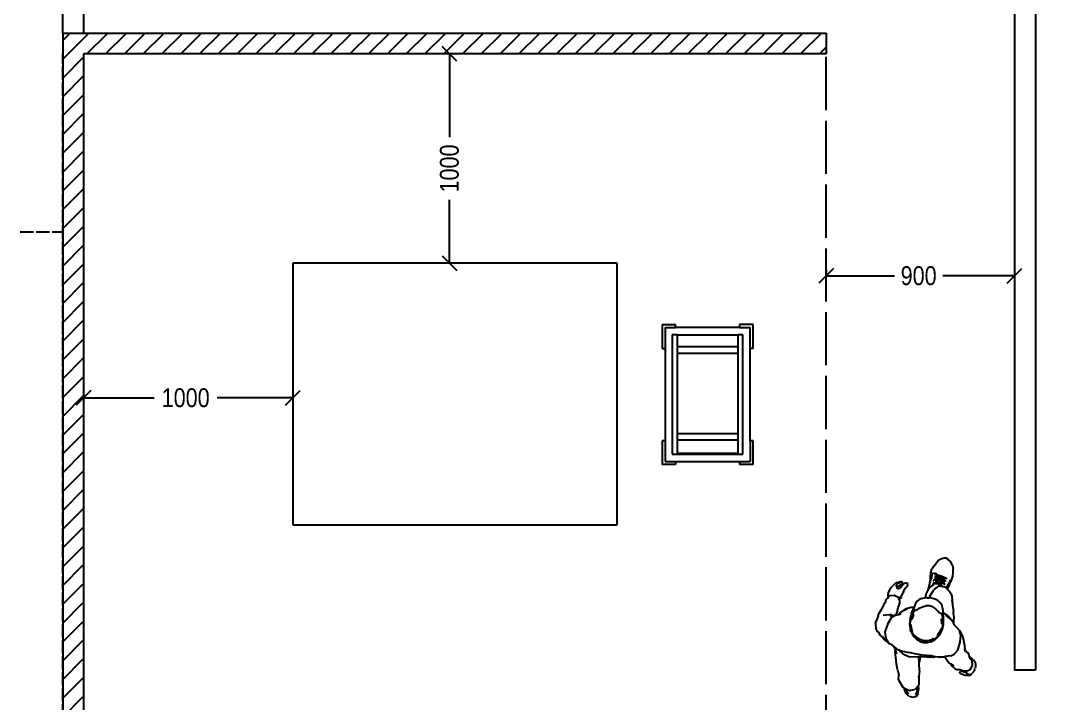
# Model space of a CAD drawing. Header units: millimetres. Extents: x -9564 to 100419, y -25359 to 24346.
# Drawn here: x 85395 to 90308, y -12681 to -9418 of the extents above; entities that cross this region are included whole.
import ezdxf

# ---------------------------------------------------------------- set-up
doc = ezdxf.new("R2010")
doc.units = ezdxf.units.MM
doc.header["$LTSCALE"] = 100
for name, pattern in [('DASHED', [1.524, 1.27, -0.254]), ('DASHED2', [0.762, 0.635, -0.127]), ('DASHEDX2', [3.048, 2.54, -0.508])]:
    doc.linetypes.add(name, pattern=pattern)
for name, color, linetype in [('Area proceso', 90, 'DASHEDX2'), ('Cotas secundarias', 81, 'Continuous'), ('Maquinas', 200, 'Continuous'), ('MUROS', 7, 'Continuous'), ('Personal', 20, 'Continuous'), ('SLIM', 6, 'DASHED'), ('Transporte semielaborado', 30, 'Continuous')]:
    doc.layers.add(name, color=color, linetype=linetype)
doc.styles.add('OpenSansCondensed-Light', font='OpenSansCondensed-Light.ttf')
doc.dimstyles.new('Cotas Mateo', dxfattribs={"dimtxt": 90, "dimasz": 70, "dimexe": 0.375, "dimexo": 0.125, "dimgap": 0.1, "dimtad": 1, "dimzin": 12, "dimdsep": 46, "dimtxsty": 'OpenSansCondensed-Light', "dimblk": 'OBLIQUE', "dimcen": 2.5, "dimazin": 3, "dimtfac": 0.5, "dimtmove": 2, "dimatfit": 3, "dimarcsym": 0})

# ---------------------------------------------------------------- blocks, each defined once
blk = doc.blocks.new('Bakery Trolley pl')
at = {"layer": 'Transporte semielaborado'}
for p, q in [((0.1804, 0.6253), (0.2371, 0.6253)), ((0.1804, 0.6253), (0.1804, 0.526)), ((0.2371, 0.6127), (0.1929, 0.6127)), ((0.1929, 0.526), (0.1929, 0.6127)), ((0.2371, 0.6127), (0.2371, 0.6253)), ((0.5048, 0.6127), (0.2371, 0.6127)), ((0.5048, 0.6127), (0.5048, 0.6253)), ((0.5048, 0.6253), (0.5615, 0.6253)), ((0.5489, 0.6127), (0.5048, 0.6127)), ((0.5489, 0.526), (0.5489, 0.6127)), ((0.5615, 0.526), (0.5615, 0.6253)), ((0.2229, 0.5827), (0.2229, 0.0827)), ((0.2429, 0.5827), (0.2229, 0.5827)), ((0.2429, 0.5827), (0.2429, 0.5798)), ((0.4989, 0.5827), (0.2429, 0.5827)), ((0.2429, 0.5798), (0.4989, 0.5798)), ((0.2429, 0.5798), (0.2429, 0.5245)), ((0.5189, 0.5827), (0.4989, 0.5827)), ((0.4989, 0.5798), (0.4989, 0.5827)), ((0.4989, 0.5245), (0.4989, 0.5798)), ((0.5189, 0.0827), (0.5189, 0.5827)), ((0.1804, 0.526), (0.1929, 0.526)), ((0.1929, 0.526), (0.1929, 0.1394)), ((0.2429, 0.5245), (0.4989, 0.5245)), ((0.2429, 0.5245), (0.2429, 0.4967)), ((0.4989, 0.4967), (0.4989, 0.5245)), ((0.5489, 0.526), (0.5615, 0.526)), ((0.5489, 0.1394), (0.5489, 0.526)), ((0.2429, 0.4967), (0.4989, 0.4967)), ((0.2429, 0.4967), (0.2429, 0.1615)), ((0.4989, 0.1615), (0.4989, 0.4967)), ((0.1804, 0.1394), (0.1929, 0.1394)), ((0.1804, 0.1394), (0.1804, 0.0402)), ((0.1929, 0.1394), (0.1929, 0.0527)), ((0.2429, 0.1615), (0.4989, 0.1615)), ((0.2429, 0.1615), (0.2429, 0.1325)), ((0.2429, 0.1325), (0.4989, 0.1325)), ((0.2429, 0.1325), (0.2429, 0.0827)), ((0.4989, 0.1325), (0.4989, 0.1615)), ((0.4989, 0.0827), (0.4989, 0.1325)), ((0.5615, 0.1394), (0.5489, 0.1394)), ((0.5489, 0.0527), (0.5489, 0.1394)), ((0.5615, 0.0402), (0.5615, 0.1394)), ((0.2371, 0.0527), (0.1929, 0.0527)), ((0.2229, 0.0827), (0.2429, 0.0827)), ((0.2371, 0.0402), (0.2371, 0.0527)), ((0.2371, 0.0527), (0.5048, 0.0527)), ((0.4989, 0.0827), (0.2429, 0.0827)), ((0.4989, 0.0827), (0.5189, 0.0827)), ((0.5048, 0.0527), (0.5048, 0.0402)), ((0.5489, 0.0527), (0.5048, 0.0527)), ((0.1804, 0.0402), (0.2371, 0.0402)), ((0.5615, 0.0402), (0.5048, 0.0402))]:
    blk.add_line(p, q, dxfattribs=at)
blk = doc.blocks.new('_OBLIQUE')
at = {"color": 0, "linetype": 'ByBlock'}
blk.add_line((-0.5, -0.5), (0.5, 0.5), dxfattribs=at)
blk = doc.blocks.new('*D65')
at = {"layer": 'Cotas secundarias', "color": 0, "lineweight": -2, "transparency": 16777216}
for p, q in [((85695.9, -11202.8), (85695.9, -11221.2)), ((86695.9, -11202.8), (86695.9, -11221.2)), ((85695.9, -11220.9), (86033.7, -11220.9)), ((86695.9, -11220.9), (86333.9, -11220.9))]:
    blk.add_line(p, q, dxfattribs=at)
at = {"layer": 'Defpoints', "color": 0, "transparency": 16777216}
for p in [(85695.9, -11202.7), (86695.9, -11202.7), (85695.9, -11220.9)]:
    blk.add_point(p, dxfattribs=at)
at = {"layer": 'Cotas secundarias', "color": 0, "lineweight": -2, "transparency": 16777216, "xscale": 70, "yscale": 70, "zscale": 70, "rotation": 180}
blk.add_blockref('_OBLIQUE', (85695.9, -11220.9), dxfattribs=at)
at = {"layer": 'Cotas secundarias', "color": 0, "lineweight": -2, "transparency": 16777216, "xscale": 70, "yscale": 70, "zscale": 70}
blk.add_blockref('_OBLIQUE', (86695.9, -11220.9), dxfattribs=at)
at = {"layer": 'Cotas secundarias', "color": 0, "transparency": 16777216, "insert": (86183.8, -11220.9), "char_height": 90, "attachment_point": 5, "style": 'OpenSansCondensed-Light'}
blk.add_mtext('1000', dxfattribs=at)
blk = doc.blocks.new('*D66')
at = {"layer": 'Cotas secundarias', "color": 0, "lineweight": -2, "transparency": 16777216}
for p, q in [((87470.8, -9577.7), (87444.3, -9577.7)), ((87444.7, -9577.7), (87444.7, -9974.7)), ((87444.7, -10577.7), (87444.7, -10274.9)), ((87470.8, -10577.7), (87444.3, -10577.7))]:
    blk.add_line(p, q, dxfattribs=at)
at = {"layer": 'Defpoints', "color": 0, "transparency": 16777216}
for p in [(87444.7, -9577.7), (87470.9, -9577.7), (87470.9, -10577.7)]:
    blk.add_point(p, dxfattribs=at)
at = {"layer": 'Cotas secundarias', "color": 0, "lineweight": -2, "transparency": 16777216, "xscale": 70, "yscale": 70, "zscale": 70}
for p, rotation in [((87444.7, -9577.7), 90), ((87444.7, -10577.7), 270)]:
    blk.add_blockref('_OBLIQUE', p, dxfattribs=dict(at, rotation=rotation))
at = {"layer": 'Cotas secundarias', "color": 0, "transparency": 16777216, "insert": (87444.7, -10124.8), "char_height": 90, "attachment_point": 5, "rotation": 90, "style": 'OpenSansCondensed-Light'}
blk.add_mtext('1000', dxfattribs=at)
blk = doc.blocks.new('*D67')
at = {"layer": 'Cotas secundarias', "color": 0, "lineweight": -2, "transparency": 16777216}
for p, q in [((89245.9, -10607), (89245.9, -10637.9)), ((90145.9, -10607), (90145.9, -10637.9)), ((89245.9, -10637.5), (89571.9, -10637.5)), ((90145.9, -10637.5), (89803.5, -10637.5))]:
    blk.add_line(p, q, dxfattribs=at)
at = {"layer": 'Defpoints', "color": 0, "transparency": 16777216}
for p in [(89245.9, -10606.8), (90145.9, -10606.8), (90145.9, -10637.5)]:
    blk.add_point(p, dxfattribs=at)
at = {"layer": 'Cotas secundarias', "color": 0, "lineweight": -2, "transparency": 16777216, "xscale": 70, "yscale": 70, "zscale": 70, "rotation": 180}
blk.add_blockref('_OBLIQUE', (89245.9, -10637.5), dxfattribs=at)
at = {"layer": 'Cotas secundarias', "color": 0, "lineweight": -2, "transparency": 16777216, "xscale": 70, "yscale": 70, "zscale": 70}
blk.add_blockref('_OBLIQUE', (90145.9, -10637.5), dxfattribs=at)
at = {"layer": 'Cotas secundarias', "color": 0, "transparency": 16777216, "insert": (89687.7, -10637.5), "char_height": 90, "attachment_point": 5, "style": 'OpenSansCondensed-Light'}
blk.add_mtext('900', dxfattribs=at)

msp = doc.modelspace()

# ---------------------------------------------------------------- hatches: boundary and pattern name
at = {"layer": 'Maquinas', "linetype": 'DASHED2', "true_color": 0xffffff}
h = msp.add_hatch(dxfattribs=at)
h.set_pattern_fill('ANSI31', scale=20)
h.set_pattern_definition([(45, (46554.67, 1555.34), (-44.90128, 44.90128), [])])
h.paths.add_polyline_path([(85695.948, -15977.197), (85688.844, -15977.197), (85688.844, -15397.197), (85695.948, -9577.696), (89245.948, -9577.696), (89245.948, -9527.696), (89245.948, -9477.696), (85595.948, -9477.696), (85595.948, -19071.494), (85591.396, -20451.614), (90508.366, -20451.614), (90508.366, -20351.614), (85695.948, -20351.614)])

# ---------------------------------------------------------------- linework, layer by layer
for p, q in [((90245.948, -6777.696), (90245.948, -12521.933)), ((85595.948, -9477.696), (85595.948, -8577.696)), ((90145.948, -8978.75), (90145.948, -12521.933)), ((85595.948, -9477.696), (89245.948, -9477.696)), ((85595.948, -9477.696), (85595.948, -19071.494)), ((85695.948, -9577.696), (85695.948, -20351.614)), ((89245.948, -9577.696), (85695.948, -9577.696))]:
    msp.add_line(p, q)
at = {"linetype": 'DASHED2'}
for p, q in [((89245.948, -9477.696), (89245.948, -9527.696)), ((89245.948, -9527.696), (89245.948, -9577.696))]:
    msp.add_line(p, q, dxfattribs=at)
msp.add_lwpolyline([(85595.948, -9927.675), (85595.948, -13583.542)])
at = {"layer": 'Area proceso', "color": 3}
msp.add_line((89245.948, -15027.696), (89245.948, -9577.696), dxfattribs=at)
at = {"layer": 'Maquinas', "color": 0}
msp.add_line((85695.948, -8027.7), (85695.948, -9477.696), dxfattribs=at)
at = {"layer": 'Maquinas'}
for p, q in [((88245.948, -10577.696), (86695.948, -10577.696)), ((86695.948, -10577.696), (86695.948, -11827.696)), ((88245.948, -11827.696), (88245.948, -10577.696)), ((86695.948, -11827.696), (88245.948, -11827.696))]:
    msp.add_line(p, q, dxfattribs=at)
at = {"layer": 'MUROS', "linetype": 'DASHED2'}
msp.add_line((85595.948, -14804.637), (85595.948, -9577.696), dxfattribs=at)
at = {"layer": 'MUROS', "color": 0}
msp.add_line((90245.948, -12521.933), (90145.948, -12521.933), dxfattribs=at)
at = {"layer": 'Personal'}
for p, q in [((89798.736, -11989.164), (89784.385, -11995.717)), ((89809.67, -11986.401), (89798.736, -11989.164)), ((89818.777, -11987.431), (89809.67, -11986.401)), ((89827.194, -11991.34), (89818.777, -11987.431)), ((89750.626, -12040.019), (89751.887, -12037.54)), ((89761.596, -12023.272), (89751.887, -12037.54)), ((89761.596, -12023.272), (89772.517, -12009.451)), ((89784.385, -11995.717), (89772.517, -12009.451)), ((89839.953, -12002.173), (89827.194, -11991.34)), ((89849.504, -12020.501), (89839.953, -12002.173)), ((89849.504, -12020.501), (89852.439, -12036.878)), ((89853.49, -12053.095), (89852.439, -12036.878)), ((89744.375, -12089.928), (89745.095, -12079.71)), ((89744.375, -12089.928), (89745.426, -12085.27)), ((89744.767, -12093.938), (89750.542, -12079.02)), ((89745.095, -12079.71), (89745.577, -12055.19)), ((89746.157, -12079.712), (89745.426, -12085.27)), ((89745.426, -12085.27), (89746.601, -12080.058)), ((89745.577, -12055.19), (89750.626, -12040.019)), ((89750.542, -12079.02), (89753.397, -12059.502)), ((89753.397, -12059.502), (89758.279, -12056.199)), ((89758.279, -12056.199), (89768.821, -12060.03)), ((89766.243, -12077.483), (89763.459, -12077.828)), ((89765.034, -12065.243), (89764.948, -12065.467)), ((89767.308, -12065.987), (89765.034, -12065.243)), ((89772.372, -12077.637), (89766.243, -12077.483)), ((89774.024, -12067.704), (89767.308, -12065.987)), ((89767.691, -12080.043), (89767.538, -12080.061)), ((89770.127, -12080.085), (89767.691, -12080.043)), ((89775.153, -12063.676), (89768.821, -12060.03)), ((89772.069, -12080.098), (89771.343, -12087.967)), ((89775.799, -12087.341), (89771.343, -12087.967)), ((89779.41, -12080.247), (89772.245, -12080.122)), ((89773.512, -12070.449), (89772.372, -12077.637)), ((89778.813, -12077.799), (89772.372, -12077.637)), ((89775.153, -12063.676), (89774.024, -12067.704)), ((89778.154, -12068.759), (89774.024, -12067.704)), ((89777.931, -12071.834), (89774.256, -12070.812)), ((89780.982, -12084.471), (89775.415, -12082.413)), ((89775.799, -12087.341), (89780.667, -12087.358)), ((89777.487, -12073.995), (89775.876, -12073.269)), ((89787.279, -12077.852), (89777.487, -12073.995)), ((89795.096, -12076.16), (89777.931, -12071.834)), ((89795.748, -12073.349), (89778.154, -12068.759)), ((89783.391, -12078.236), (89778.813, -12077.799)), ((89790.707, -12081.164), (89779.41, -12080.247)), ((89780.667, -12087.358), (89779.912, -12087.047)), ((89780.667, -12087.358), (89780.708, -12087.381)), ((89780.708, -12087.381), (89786.719, -12087.429)), ((89786.719, -12087.429), (89780.982, -12084.471)), ((89789.859, -12078.854), (89783.391, -12078.236)), ((89786.719, -12087.429), (89788.101, -12087.44)), ((89789.859, -12078.854), (89787.279, -12077.852)), ((89800.04, -12090.964), (89788.101, -12087.44)), ((89791.405, -12079.002), (89789.859, -12078.854)), ((89791.519, -12081.23), (89790.707, -12081.164)), ((89791.405, -12079.002), (89803.953, -12081.769)), ((89794.521, -12081.915), (89791.519, -12081.23)), ((89811.642, -12082.963), (89795.096, -12076.16)), ((89813.082, -12080.568), (89795.748, -12073.349)), ((89796.756, -12083.78), (89796.825, -12083.808)), ((89806.063, -12090.318), (89796.825, -12083.808)), ((89799.427, -12083.035), (89798.749, -12082.586)), ((89802.883, -12083.824), (89799.427, -12083.035)), ((89807.887, -12088.639), (89799.427, -12083.035)), ((89802.883, -12083.824), (89805.788, -12084.762)), ((89803.953, -12081.769), (89811.899, -12083.952)), ((89816.618, -12085.743), (89811.642, -12082.963)), ((89822.37, -12085.687), (89813.082, -12080.568)), ((89823.724, -12086.628), (89822.37, -12085.687)), ((89844.331, -12091.532), (89849.436, -12077.874)), ((89849.436, -12077.874), (89851.722, -12072.075)), ((89849.436, -12077.874), (89850.499, -12075.031)), ((89851.722, -12072.075), (89853.49, -12053.095)), ((89549.336, -12135.563), (89543.956, -12149.22)), ((89549.336, -12135.563), (89556.001, -12127.699)), ((89556.001, -12127.699), (89565.492, -12117.682)), ((89567.962, -12115.839), (89565.492, -12117.682)), ((89572.972, -12110.479), (89567.962, -12115.839)), ((89575.386, -12107.975), (89572.972, -12110.479)), ((89575.386, -12107.975), (89579.579, -12105.215)), ((89584.25, -12105.153), (89579.579, -12105.215)), ((89581.987, -12115.681), (89580.828, -12117.156)), ((89581.311, -12123.712), (89580.828, -12117.156)), ((89586.215, -12130.181), (89581.311, -12123.712)), ((89581.696, -12128.571), (89586.215, -12130.181)), ((89581.987, -12115.681), (89585.075, -12110.251)), ((89584.25, -12105.153), (89588.209, -12104.348)), ((89586.688, -12107.667), (89585.075, -12110.251)), ((89586.044, -12127), (89585.323, -12122.257)), ((89586.044, -12127), (89588.859, -12122.141)), ((89586.438, -12129.592), (89586.044, -12127)), ((89586.215, -12130.181), (89587.222, -12130.54)), ((89587.222, -12130.54), (89586.438, -12129.592)), ((89589.427, -12106.882), (89586.688, -12107.667)), ((89587.222, -12130.54), (89588.677, -12131.058)), ((89592.117, -12102.414), (89588.209, -12104.348)), ((89590.173, -12129.778), (89588.677, -12131.058)), ((89588.677, -12131.058), (89590.782, -12131.808)), ((89589.01, -12121.775), (89588.859, -12122.141)), ((89589.633, -12120.255), (89589.01, -12121.775)), ((89591.973, -12120.66), (89589.01, -12121.775)), ((89593.679, -12105.571), (89589.427, -12106.882)), ((89590.712, -12131.836), (89590.782, -12131.808)), ((89590.782, -12131.808), (89596.264, -12129.655)), ((89591.973, -12120.66), (89594.543, -12118.904)), ((89595.491, -12101.724), (89592.117, -12102.414)), ((89597.6, -12104.109), (89593.679, -12105.571)), ((89594.543, -12118.904), (89596.766, -12117.384)), ((89595.515, -12118.774), (89594.543, -12118.904)), ((89598.565, -12101.122), (89595.491, -12101.724)), ((89600.299, -12117.693), (89595.515, -12118.774)), ((89600.371, -12127.357), (89596.264, -12129.655)), ((89597.225, -12116.902), (89596.766, -12117.384)), ((89599.358, -12114.658), (89597.225, -12116.902)), ((89599.016, -12116.519), (89597.225, -12116.902)), ((89599.983, -12103.391), (89597.6, -12104.109)), ((89601.398, -12100.268), (89598.565, -12101.122)), ((89602.031, -12115.374), (89599.016, -12116.519)), ((89602.712, -12103.097), (89599.983, -12103.391)), ((89603.352, -12117.02), (89600.299, -12117.693)), ((89605.313, -12123.25), (89600.371, -12127.357)), ((89602.143, -12099.677), (89601.398, -12100.268)), ((89602.354, -12099.979), (89601.398, -12100.268)), ((89604.125, -12114.578), (89602.031, -12115.374)), ((89602.184, -12115.399), (89602.031, -12115.374)), ((89602.143, -12099.677), (89604.635, -12099.291)), ((89602.184, -12115.399), (89604.842, -12117.281)), ((89606.645, -12102.086), (89602.712, -12103.097)), ((89604.842, -12117.281), (89603.352, -12117.02)), ((89608.095, -12112.034), (89604.125, -12114.578)), ((89606.497, -12099.491), (89604.635, -12099.291)), ((89604.842, -12117.281), (89606.486, -12120.29)), ((89605.313, -12123.25), (89606.02, -12122.182)), ((89606.02, -12122.182), (89608.198, -12118.894)), ((89606.486, -12120.29), (89606.02, -12122.182)), ((89609.202, -12101.598), (89606.497, -12099.491)), ((89609.202, -12101.598), (89606.645, -12102.086)), ((89608.095, -12112.034), (89610.046, -12110.287)), ((89608.198, -12118.894), (89609.586, -12116.662)), ((89609.94, -12102.464), (89609.202, -12101.598)), ((89611.124, -12114.642), (89609.586, -12116.662)), ((89609.94, -12102.464), (89611.233, -12105.495)), ((89610.046, -12110.287), (89610.471, -12108.114)), ((89611.233, -12105.495), (89610.471, -12108.114)), ((89610.471, -12108.114), (89610.887, -12105.991)), ((89614.027, -12111.39), (89611.124, -12114.642)), ((89614.027, -12111.39), (89617.463, -12108.653)), ((89617.463, -12108.653), (89621.706, -12106.238)), ((89618.756, -12136.219), (89618.195, -12139.221)), ((89618.756, -12136.219), (89620.035, -12134.154)), ((89618.926, -12135.313), (89618.756, -12136.219)), ((89620.035, -12134.154), (89623.701, -12130.6)), ((89621.706, -12106.238), (89625.49, -12104.857)), ((89623.701, -12130.6), (89625.43, -12128.973)), ((89629.776, -12124.947), (89625.43, -12128.973)), ((89625.49, -12104.857), (89629.709, -12104.537)), ((89629.709, -12104.537), (89634.371, -12107.366)), ((89629.776, -12124.947), (89631.737, -12121.596)), ((89632.95, -12119.232), (89631.737, -12121.596)), ((89634.476, -12116.155), (89632.95, -12119.232)), ((89634.71, -12109.711), (89634.22, -12107.664)), ((89634.371, -12107.366), (89634.71, -12109.711)), ((89635.383, -12112.522), (89634.476, -12116.155)), ((89635.383, -12112.522), (89634.71, -12109.711)), ((89741.588, -12102.286), (89732.259, -12138.947)), ((89737.046, -12129.521), (89732.259, -12138.947)), ((89758.921, -12111.883), (89737.046, -12129.521)), ((89741.588, -12102.286), (89744.375, -12089.928)), ((89744.767, -12093.938), (89741.588, -12102.286)), ((89756.294, -12109.387), (89756.286, -12112.519)), ((89756.286, -12112.519), (89756.767, -12112.639)), ((89756.593, -12108.561), (89756.294, -12109.387)), ((89756.601, -12109.484), (89756.523, -12109.46)), ((89759.959, -12106.418), (89756.593, -12108.561)), ((89759.089, -12111.785), (89758.921, -12111.883)), ((89760.657, -12110.523), (89759.089, -12111.785)), ((89759.381, -12091.195), (89759.375, -12091.945)), ((89759.375, -12091.945), (89759.399, -12094.483)), ((89759.422, -12091.953), (89759.375, -12091.945)), ((89762.557, -12089.2), (89759.381, -12091.195)), ((89759.399, -12094.483), (89760.559, -12094.648)), ((89767.919, -12104.914), (89759.959, -12106.418)), ((89761.859, -12093.786), (89761.305, -12094.112)), ((89761.312, -12137.206), (89785.665, -12119.527)), ((89764.157, -12092.41), (89761.859, -12093.786)), ((89771.343, -12087.967), (89762.557, -12089.2)), ((89771.023, -12091.436), (89764.157, -12092.41)), ((89765.942, -12109.676), (89765.687, -12109.72)), ((89765.975, -12109.683), (89765.942, -12109.676)), ((89766.69, -12109.548), (89765.975, -12109.683)), ((89766.69, -12109.548), (89766.621, -12109.812)), ((89772.879, -12108.491), (89766.69, -12109.548)), ((89782.264, -12111.515), (89767.38, -12109.833)), ((89770.773, -12094.149), (89767.919, -12104.914)), ((89772.484, -12104.051), (89767.919, -12104.914)), ((89771.023, -12091.436), (89770.773, -12094.149)), ((89776.322, -12090.685), (89771.023, -12091.436)), ((89780.699, -12100.131), (89772.254, -12095.64)), ((89779.45, -12103.501), (89772.484, -12104.051)), ((89783.542, -12107.657), (89772.879, -12108.491)), ((89773.914, -12100.195), (89779.219, -12103.267)), ((89776.322, -12090.685), (89786.86, -12090.758)), ((89779.45, -12103.501), (89779.219, -12103.267)), ((89783.765, -12103.161), (89779.45, -12103.501)), ((89783.765, -12103.161), (89780.699, -12100.131)), ((89794.525, -12120.868), (89782.264, -12111.515)), ((89784.736, -12107.563), (89783.542, -12107.657)), ((89788.529, -12112.721), (89783.542, -12107.657)), ((89785.145, -12103.052), (89783.765, -12103.161)), ((89788.233, -12108.225), (89784.736, -12107.563)), ((89785.145, -12103.052), (89798.089, -12105.66)), ((89785.665, -12119.527), (89794.525, -12120.868)), ((89786.86, -12090.758), (89790.554, -12092.786)), ((89786.86, -12090.758), (89787.882, -12090.765)), ((89788.482, -12090.942), (89787.882, -12090.765)), ((89794.39, -12118.961), (89788.529, -12112.721)), ((89794.673, -12118.96), (89788.529, -12112.721)), ((89789.044, -12108.378), (89788.862, -12108.198)), ((89796.429, -12109.775), (89789.044, -12108.378)), ((89796.431, -12115.68), (89789.044, -12108.378)), ((89801.213, -12102.815), (89790.554, -12092.786)), ((89794.886, -12092.831), (89793.404, -12091.51)), ((89796.065, -12121.102), (89794.39, -12118.961)), ((89794.525, -12120.868), (89796.065, -12121.102)), ((89798.933, -12094.025), (89794.886, -12092.831)), ((89803.071, -12100.126), (89794.886, -12092.831)), ((89796.065, -12121.102), (89801.526, -12121.928)), ((89798.172, -12110.241), (89796.429, -12109.775)), ((89801.526, -12121.928), (89796.431, -12115.68)), ((89806.249, -12108.218), (89798.089, -12105.66)), ((89802.415, -12095.58), (89798.933, -12094.025)), ((89811.713, -12096.504), (89800.04, -12090.964)), ((89806.249, -12108.218), (89801.213, -12102.815)), ((89801.526, -12121.928), (89812.631, -12123.609)), ((89812.768, -12109.999), (89803.071, -12100.126)), ((89807.706, -12097.943), (89804.589, -12096.551)), ((89814.819, -12097.774), (89806.063, -12090.318)), ((89809.969, -12112.21), (89806.249, -12108.218)), ((89817.074, -12096.228), (89807.887, -12088.639)), ((89809.969, -12112.21), (89810.521, -12113.685)), ((89811.713, -12096.504), (89812.41, -12096.827)), ((89812.631, -12123.609), (89819.896, -12126.246)), ((89813.679, -12112.263), (89812.768, -12109.999)), ((89814.819, -12097.774), (89815.131, -12098.187)), ((89818.341, -12097.674), (89817.074, -12096.228)), ((89821.612, -12128.646), (89819.896, -12126.246)), ((89821.612, -12128.646), (89829.994, -12109.4)), ((89821.836, -12128.959), (89821.612, -12128.646)), ((89821.836, -12128.959), (89830.598, -12111.063)), ((89824.549, -12132.753), (89821.836, -12128.959)), ((89824.667, -12132.528), (89824.549, -12132.753)), ((89824.674, -12132.927), (89824.549, -12132.753)), ((89827.049, -12128.607), (89824.674, -12132.927)), ((89840.978, -12155.725), (89824.674, -12132.927)), ((89834.572, -12112.092), (89827.049, -12128.607)), ((89839.771, -12090.109), (89829.994, -12109.4)), ((89834.572, -12112.092), (89844.331, -12091.532)), ((89530.296, -12193.866), (89533.229, -12182.792)), ((89541.601, -12174.466), (89533.229, -12182.792)), ((89541.579, -12168.298), (89542.108, -12158.874)), ((89541.709, -12173.012), (89541.579, -12168.298)), ((89548.736, -12167.371), (89541.601, -12174.466)), ((89541.601, -12174.466), (89541.709, -12173.012)), ((89541.709, -12173.012), (89541.774, -12172.146)), ((89542.108, -12158.874), (89542.878, -12154.853)), ((89542.108, -12158.874), (89542.799, -12154.944)), ((89542.799, -12154.944), (89542.912, -12154.673)), ((89542.799, -12154.944), (89542.878, -12154.853)), ((89542.878, -12154.853), (89542.912, -12154.673)), ((89542.912, -12154.673), (89543.956, -12149.22)), ((89571.225, -12164.372), (89548.736, -12167.371)), ((89591.376, -12174.379), (89571.225, -12164.372)), ((89592.79, -12177.905), (89591.376, -12174.379)), ((89592.79, -12177.905), (89597.279, -12174.942)), ((89593.499, -12179.675), (89592.79, -12177.905)), ((89593.499, -12179.675), (89597.279, -12174.942)), ((89593.747, -12180.293), (89593.499, -12179.675)), ((89594.047, -12180.348), (89593.747, -12180.293)), ((89598.878, -12193.091), (89593.747, -12180.293)), ((89594.047, -12180.348), (89599.676, -12180.14)), ((89597.279, -12174.942), (89602.215, -12170.041)), ((89604.191, -12178.538), (89599.676, -12180.14)), ((89602.215, -12170.041), (89602.463, -12169.795)), ((89604.829, -12171.238), (89602.215, -12170.041)), ((89602.463, -12169.795), (89605.983, -12166.3)), ((89603.927, -12170.46), (89602.463, -12169.795)), ((89603.927, -12170.46), (89604.829, -12171.238)), ((89604.191, -12178.538), (89605.827, -12174.526)), ((89605.827, -12174.526), (89604.829, -12171.238)), ((89605.983, -12166.3), (89612.464, -12154.865)), ((89612.464, -12154.865), (89613.208, -12151.957)), ((89613.208, -12151.957), (89614.575, -12146.622)), ((89614.07, -12151.466), (89613.208, -12151.957)), ((89615.625, -12148.818), (89614.07, -12151.466)), ((89614.575, -12146.622), (89615.446, -12145.012)), ((89614.575, -12146.622), (89614.625, -12146.432)), ((89615.442, -12144.973), (89615.543, -12144.833)), ((89615.442, -12144.973), (89615.446, -12145.012)), ((89615.446, -12145.012), (89615.524, -12145.708)), ((89615.537, -12144.803), (89616.212, -12143.598)), ((89615.537, -12144.803), (89615.543, -12144.833)), ((89615.543, -12144.833), (89615.706, -12145.706)), ((89615.706, -12145.706), (89615.625, -12148.818)), ((89616.212, -12143.598), (89618.195, -12139.221)), ((89690.526, -12185.025), (89681.153, -12192.718)), ((89701.784, -12179.687), (89690.526, -12185.025)), ((89701.784, -12179.687), (89715.732, -12176.345)), ((89719.486, -12176.262), (89715.732, -12176.345)), ((89720.337, -12168.146), (89719.486, -12176.262)), ((89728.854, -12176.045), (89719.486, -12176.262)), ((89723.763, -12155.678), (89720.337, -12168.146)), ((89732.259, -12138.947), (89723.763, -12155.678)), ((89728.917, -12176.052), (89728.854, -12176.045)), ((89728.917, -12176.052), (89737.167, -12176.487)), ((89737.167, -12176.487), (89737.265, -12175.882)), ((89743.218, -12176.806), (89737.167, -12176.487)), ((89741.544, -12167.577), (89737.532, -12175.683)), ((89741.544, -12167.577), (89752.39, -12150.922)), ((89742.499, -12166.498), (89760.371, -12138.665)), ((89756.232, -12179.968), (89743.218, -12176.806)), ((89752.292, -12151.004), (89752.39, -12150.922)), ((89752.39, -12150.922), (89760.371, -12138.665)), ((89769.679, -12184.362), (89756.232, -12179.968)), ((89761.312, -12137.206), (89760.371, -12138.665)), ((89781.367, -12191.137), (89769.679, -12184.362)), ((89840.978, -12155.725), (89845.794, -12168.954)), ((89845.794, -12168.954), (89849.107, -12209.702)), ((89507.665, -12237.395), (89514.937, -12223.964)), ((89514.937, -12223.964), (89520.5, -12210.941)), ((89520.5, -12210.941), (89524.554, -12203.497)), ((89524.554, -12203.497), (89530.296, -12193.866)), ((89587.138, -12237.046), (89590.125, -12221.823)), ((89590.125, -12221.823), (89595.201, -12210.63)), ((89595.201, -12210.63), (89598.878, -12193.091)), ((89623.748, -12229.894), (89601.39, -12246.864)), ((89634.918, -12228.269), (89614.725, -12238.126)), ((89651.744, -12222.021), (89623.748, -12229.894)), ((89665.478, -12222.042), (89651.744, -12222.021)), ((89655.403, -12250.707), (89663.187, -12228.267)), ((89662.985, -12228.599), (89657.87, -12243.452)), ((89658.87, -12250.136), (89671.058, -12233.456)), ((89665.478, -12222.042), (89662.985, -12228.599)), ((89667.732, -12216.4), (89663.187, -12228.267)), ((89667.465, -12216.815), (89665.478, -12222.042)), ((89673.072, -12203.92), (89667.465, -12216.815)), ((89673.29, -12203.537), (89667.732, -12216.4)), ((89671.058, -12233.456), (89672.444, -12231.866)), ((89672.444, -12231.866), (89678.978, -12234.842)), ((89673.072, -12203.92), (89673.29, -12203.537)), ((89681.153, -12192.718), (89673.29, -12203.537)), ((89680.899, -12192.926), (89673.29, -12203.537)), ((89678.978, -12234.842), (89690.988, -12226.162)), ((89681.153, -12192.718), (89680.899, -12192.926)), ((89690.988, -12226.162), (89705.388, -12218.844)), ((89705.388, -12218.844), (89721.718, -12214.836)), ((89737.779, -12215.162), (89721.718, -12214.836)), ((89753.239, -12219.532), (89737.779, -12215.162)), ((89753.239, -12219.532), (89767.702, -12228.115)), ((89779.334, -12239.314), (89767.702, -12228.115)), ((89791.254, -12200.016), (89781.367, -12191.137)), ((89797.889, -12209.851), (89791.254, -12200.016)), ((89802.369, -12222.744), (89797.889, -12209.851)), ((89804.139, -12237.727), (89802.369, -12222.744)), ((89845.737, -12186.054), (89849.107, -12209.702)), ((89849.107, -12209.702), (89853.893, -12243.283)), ((89494.854, -12262.382), (89484.878, -12287.061)), ((89494.854, -12262.382), (89499.672, -12250.182)), ((89499.672, -12250.182), (89507.665, -12237.395)), ((89518.794, -12259.897), (89547.941, -12255.89)), ((89541.191, -12300.386), (89557.003, -12273.964)), ((89547.941, -12255.89), (89552.84, -12255.948)), ((89561.922, -12264.686), (89550.899, -12267.218)), ((89561.922, -12264.686), (89552.168, -12267.741)), ((89552.84, -12255.948), (89561.039, -12260.164)), ((89561.039, -12260.164), (89555.991, -12258.888)), ((89557.003, -12273.964), (89577.417, -12259.833)), ((89566.924, -12261.652), (89561.039, -12260.164)), ((89569.413, -12262.34), (89561.922, -12264.686)), ((89569.413, -12262.34), (89566.924, -12261.652)), ((89577.417, -12259.833), (89569.413, -12262.34)), ((89577.417, -12259.833), (89579.048, -12259.359)), ((89579.048, -12259.359), (89579.704, -12255.649)), ((89579.048, -12259.359), (89579.179, -12259.321)), ((89582.157, -12249.87), (89579.179, -12259.321)), ((89579.179, -12259.321), (89591.783, -12255.659)), ((89587.138, -12237.046), (89582.157, -12249.87)), ((89591.783, -12255.659), (89595.114, -12254.631)), ((89601.39, -12246.864), (89595.114, -12254.631)), ((89595.114, -12254.631), (89597.983, -12253.745)), ((89597.983, -12253.745), (89603.032, -12250.045)), ((89597.983, -12253.745), (89602.268, -12252.422)), ((89614.725, -12238.126), (89601.39, -12246.864)), ((89646.463, -12279.769), (89644.158, -12302.666)), ((89646.517, -12279.637), (89644.194, -12302.712)), ((89646.517, -12279.637), (89646.463, -12279.769)), ((89646.517, -12279.637), (89655.403, -12250.707)), ((89654.469, -12253.618), (89646.517, -12279.637)), ((89647.465, -12301.709), (89649.981, -12281.12)), ((89649.981, -12281.12), (89650.306, -12280.23)), ((89655.014, -12278.849), (89650.306, -12280.23)), ((89657.87, -12243.452), (89651.393, -12242.727)), ((89651.393, -12242.727), (89654.469, -12253.618)), ((89655.26, -12251.031), (89654.469, -12253.618)), ((89662.446, -12258.944), (89655.014, -12278.849)), ((89655.403, -12250.707), (89655.26, -12251.031)), ((89657.87, -12243.452), (89655.403, -12250.707)), ((89659.244, -12251.978), (89658.87, -12250.136)), ((89659.244, -12251.978), (89662.446, -12258.944)), ((89788.284, -12251.108), (89779.334, -12239.314)), ((89795.245, -12250.151), (89788.284, -12251.108)), ((89795.245, -12250.151), (89796.399, -12252.122)), ((89796.399, -12252.122), (89803.226, -12271.617)), ((89797.084, -12278.976), (89796.953, -12276.829)), ((89801.948, -12273.213), (89797.084, -12278.976)), ((89798.386, -12300.18), (89797.084, -12278.976)), ((89801.948, -12273.213), (89801.934, -12273.165)), ((89803.226, -12271.617), (89801.948, -12273.213)), ((89804.139, -12237.727), (89804.18, -12238.159)), ((89804.568, -12244.081), (89804.18, -12238.159)), ((89804.835, -12248.026), (89804.568, -12244.081)), ((89826.629, -12261.628), (89804.835, -12248.026)), ((89804.926, -12249.366), (89804.835, -12248.026)), ((89805.922, -12273.12), (89804.926, -12249.366)), ((89806.073, -12303.376), (89805.922, -12273.12)), ((89837.355, -12275.267), (89817.934, -12258.824)), ((89845.664, -12284.367), (89826.629, -12261.628)), ((89845.664, -12284.367), (89837.355, -12275.267)), ((89847.552, -12288.491), (89837.355, -12275.267)), ((89855.134, -12265.923), (89853.893, -12243.283)), ((89855.134, -12265.923), (89854.608, -12289.989)), ((89481.027, -12298.286), (89484.878, -12287.061)), ((89481.027, -12298.286), (89483.06, -12324.235)), ((89483.06, -12324.235), (89487.863, -12334.584)), ((89541.191, -12300.386), (89526.079, -12338.683)), ((89644.158, -12302.666), (89644.194, -12302.712)), ((89644.194, -12302.712), (89646.441, -12322.383)), ((89644.194, -12302.712), (89646.376, -12322.276)), ((89646.376, -12322.276), (89646.441, -12322.383)), ((89646.441, -12322.383), (89649.297, -12331.18)), ((89647.891, -12302.749), (89647.465, -12301.709)), ((89651.602, -12304.767), (89647.891, -12302.749)), ((89649.298, -12331.203), (89649.297, -12331.18)), ((89649.609, -12335.409), (89649.298, -12331.203)), ((89649.298, -12331.203), (89651.712, -12338.575)), ((89654.048, -12320.616), (89651.602, -12304.767)), ((89658.957, -12337.273), (89654.048, -12320.616)), ((89794.108, -12325.974), (89787.147, -12340.432)), ((89793.687, -12344.289), (89801.571, -12326.13)), ((89798.071, -12325.095), (89794.108, -12325.974)), ((89798.987, -12324.26), (89798.071, -12325.095)), ((89798.386, -12300.18), (89802.321, -12302.852)), ((89802.596, -12303.826), (89798.987, -12324.26)), ((89801.571, -12326.13), (89806.073, -12303.376)), ((89802.321, -12302.852), (89802.596, -12303.826)), ((89847.552, -12288.491), (89845.664, -12284.367)), ((89853.653, -12296.404), (89847.552, -12288.491)), ((89852.618, -12300.13), (89857.981, -12305.318)), ((89854.608, -12289.989), (89853.653, -12296.404)), ((89855.532, -12298.841), (89853.653, -12296.404)), ((89855.532, -12298.841), (89857.981, -12305.318)), ((89857.981, -12305.318), (89870.927, -12317.843)), ((89870.927, -12317.843), (89882.971, -12332.482)), ((89889.938, -12355.258), (89882.971, -12332.482)), ((89882.971, -12332.482), (89899.084, -12362.782)), ((89495.415, -12340.929), (89487.863, -12334.584)), ((89487.863, -12334.584), (89490.446, -12336.706)), ((89495.328, -12340.785), (89490.446, -12336.706)), ((89493.788, -12338.258), (89495.328, -12340.785)), ((89495.328, -12340.785), (89495.415, -12340.929)), ((89495.415, -12340.929), (89498.128, -12345.381)), ((89498.128, -12345.381), (89502.827, -12352.672)), ((89530.259, -12382.597), (89502.827, -12352.672)), ((89513.791, -12357.889), (89515.972, -12362.154)), ((89536.662, -12385.448), (89515.972, -12362.154)), ((89526.079, -12338.683), (89530.637, -12369.751)), ((89542.185, -12388.689), (89530.637, -12369.751)), ((89651.712, -12338.575), (89649.609, -12335.409)), ((89651.733, -12338.607), (89651.712, -12338.575)), ((89651.733, -12338.607), (89653.014, -12342.554)), ((89653.014, -12342.554), (89653.043, -12342.603)), ((89653.072, -12342.69), (89653.043, -12342.603)), ((89653.072, -12342.69), (89656.113, -12347.714)), ((89658.957, -12337.273), (89655.856, -12341.455)), ((89656.847, -12343.104), (89655.856, -12341.455)), ((89656.113, -12347.714), (89664.16, -12361.113)), ((89656.113, -12347.714), (89664.305, -12361.248)), ((89656.847, -12343.104), (89666.576, -12359.093)), ((89664.16, -12361.113), (89664.305, -12361.248)), ((89664.305, -12361.248), (89677.513, -12374.574)), ((89664.305, -12361.248), (89677.308, -12374.433)), ((89666.576, -12359.093), (89671.069, -12358.08)), ((89667.293, -12358.639), (89667.408, -12358.729)), ((89667.617, -12358.637), (89667.497, -12358.55)), ((89667.497, -12358.55), (89667.596, -12358.646)), ((89682.736, -12369.011), (89671.069, -12358.08)), ((89677.513, -12374.574), (89677.308, -12374.433)), ((89677.513, -12374.574), (89684.793, -12378.903)), ((89697.632, -12377.669), (89682.736, -12369.011)), ((89684.793, -12378.903), (89694.156, -12384.493)), ((89712.955, -12381.936), (89697.632, -12377.669)), ((89728.861, -12382.322), (89712.955, -12381.936)), ((89745.616, -12378.369), (89728.861, -12382.322)), ((89759.966, -12371.317), (89745.616, -12378.369)), ((89748.735, -12385.181), (89765.26, -12376.262)), ((89759.966, -12371.317), (89763.763, -12373.566)), ((89778.2, -12361.171), (89763.763, -12373.566)), ((89765.26, -12376.262), (89781.417, -12361.777)), ((89787.147, -12340.432), (89777.603, -12354.944)), ((89779.177, -12359.812), (89777.603, -12354.944)), ((89779.177, -12359.812), (89778.2, -12361.171)), ((89781.417, -12361.777), (89793.687, -12344.289)), ((89886.361, -12388.07), (89889.938, -12355.258)), ((89901.585, -12371.786), (89899.084, -12362.782)), ((89906.442, -12398.82), (89901.585, -12371.786)), ((89536.662, -12385.448), (89530.259, -12382.597)), ((89539.156, -12388.255), (89536.662, -12385.448)), ((89542.185, -12388.689), (89539.156, -12388.255)), ((89546.753, -12396.179), (89542.185, -12388.689)), ((89556.477, -12399.988), (89546.753, -12396.179)), ((89556.477, -12399.988), (89570.629, -12410.975)), ((89572.928, -12418.102), (89570.629, -12410.975)), ((89570.629, -12410.975), (89583.421, -12420.908)), ((89572.928, -12418.102), (89574.846, -12423.957)), ((89574.846, -12423.957), (89576.089, -12432.461)), ((89574.846, -12423.957), (89576.914, -12430.273)), ((89576.914, -12430.273), (89581.217, -12443.526)), ((89583.421, -12420.908), (89588.709, -12422.913)), ((89588.709, -12422.913), (89589.102, -12423.444)), ((89588.709, -12422.913), (89611.219, -12431.449)), ((89589.102, -12423.444), (89612.254, -12444.446)), ((89611.219, -12431.449), (89640.575, -12437.842)), ((89694.337, -12384.578), (89694.156, -12384.493)), ((89694.337, -12384.578), (89705.217, -12387.659)), ((89705.275, -12388.437), (89705.217, -12387.659)), ((89705.217, -12387.659), (89706.251, -12387.952)), ((89706.311, -12388.715), (89705.275, -12388.437)), ((89706.251, -12387.952), (89706.311, -12388.715)), ((89706.251, -12387.952), (89707.35, -12388.263)), ((89706.311, -12388.715), (89707.35, -12388.263)), ((89707.35, -12388.263), (89711.675, -12389.488)), ((89711.675, -12389.488), (89715.729, -12389.568)), ((89715.729, -12389.568), (89716.544, -12390.236)), ((89715.729, -12389.568), (89716.806, -12389.589)), ((89716.544, -12390.236), (89716.806, -12389.589)), ((89717.595, -12390.265), (89716.544, -12390.236)), ((89716.806, -12389.589), (89717.859, -12389.61)), ((89717.859, -12389.61), (89717.595, -12390.265)), ((89717.859, -12389.61), (89729.708, -12389.842)), ((89729.708, -12389.842), (89748.735, -12385.181)), ((89858.291, -12445.102), (89874.909, -12425.83)), ((89874.909, -12425.83), (89886.361, -12388.07)), ((89906.442, -12398.82), (89907.109, -12406.645)), ((89907.109, -12406.645), (89907.922, -12419.944)), ((89907.992, -12420.324), (89907.922, -12419.944)), ((89908.093, -12420.595), (89907.992, -12420.324)), ((89910.407, -12433.466), (89907.992, -12420.324)), ((89910.82, -12426.997), (89908.093, -12420.595)), ((89915.35, -12432.667), (89910.82, -12426.997)), ((89578.615, -12461.973), (89576.089, -12432.461)), ((89582.556, -12491.501), (89578.615, -12461.973)), ((89612.254, -12444.446), (89640.5, -12456.427)), ((89640.5, -12456.427), (89671.029, -12457.967)), ((89669.021, -12444.123), (89640.575, -12437.842)), ((89696.375, -12449.301), (89669.021, -12444.123)), ((89671.029, -12457.967), (89687.891, -12457.371)), ((89687.891, -12457.371), (89692.991, -12457.19)), ((89689.57, -12487.015), (89687.891, -12457.371)), ((89693.802, -12468.369), (89689.57, -12487.015)), ((89692.991, -12457.19), (89699.616, -12456.956)), ((89692.991, -12457.19), (89693.802, -12468.369)), ((89718.273, -12451.266), (89696.375, -12449.301)), ((89699.616, -12456.956), (89727.352, -12457.699)), ((89726.593, -12452.852), (89718.273, -12451.266)), ((89723.637, -12451.747), (89718.273, -12451.266)), ((89752.165, -12454.177), (89723.637, -12451.747)), ((89727.352, -12457.699), (89757.421, -12459.311)), ((89752.165, -12454.177), (89767.262, -12456.606)), ((89757.421, -12459.311), (89767.262, -12456.606)), ((89767.262, -12456.606), (89780.57, -12458.748)), ((89780.57, -12458.748), (89809.608, -12458.148)), ((89810.755, -12457.821), (89809.608, -12458.148)), ((89821.76, -12454.679), (89810.755, -12457.821)), ((89830.273, -12485.313), (89810.755, -12457.821)), ((89821.76, -12454.679), (89830.992, -12454.213)), ((89840.243, -12455.269), (89830.992, -12454.213)), ((89842.3, -12454.148), (89840.243, -12455.269)), ((89842.3, -12454.148), (89858.291, -12445.102)), ((89923.135, -12438.947), (89915.35, -12432.667)), ((89927.802, -12445.201), (89923.135, -12438.947)), ((89929.556, -12453.233), (89927.802, -12445.201)), ((89930.066, -12457.031), (89929.556, -12453.233)), ((89932.181, -12459.168), (89930.066, -12457.031)), ((89930.184, -12457.905), (89930.066, -12457.031)), ((89944.31, -12475.169), (89930.184, -12457.905)), ((89930.443, -12459.837), (89930.184, -12457.905)), ((89933.868, -12466.098), (89930.443, -12459.837)), ((89932.181, -12459.168), (89942.105, -12465.939)), ((89935.012, -12461.463), (89932.181, -12459.168)), ((89936.554, -12470.697), (89933.868, -12466.098)), ((89942.557, -12467.554), (89935.012, -12461.463)), ((89937.797, -12472.097), (89936.554, -12470.697)), ((89938.126, -12473.599), (89937.797, -12472.097)), ((89948.554, -12472.829), (89942.105, -12465.939)), ((89944.895, -12499.308), (89944.31, -12475.169)), ((89948.554, -12472.829), (89949.635, -12474.038)), ((89957.392, -12483.132), (89949.635, -12474.038)), ((89586.618, -12519.186), (89582.556, -12491.501)), ((89586.618, -12519.186), (89592.778, -12545.12)), ((89691.853, -12525.773), (89688.833, -12550.674)), ((89689.622, -12487.932), (89689.57, -12487.015)), ((89691.853, -12525.773), (89689.622, -12487.932)), ((89839.316, -12491.776), (89830.273, -12485.313)), ((89839.623, -12491.964), (89839.316, -12491.776)), ((89839.623, -12491.964), (89841.401, -12495.279)), ((89850.383, -12498.556), (89839.623, -12491.964)), ((89841.401, -12495.279), (89845.579, -12501.391)), ((89845.579, -12501.391), (89863.802, -12517.163)), ((89856.02, -12504.318), (89850.383, -12498.556)), ((89869.96, -12519.785), (89863.802, -12517.163)), ((89874.853, -12519.854), (89869.96, -12519.785)), ((89882.255, -12521.001), (89874.853, -12519.854)), ((89888.27, -12521.102), (89882.255, -12521.001)), ((89884.672, -12531.258), (89887.065, -12528.543)), ((89889.434, -12528.044), (89887.065, -12528.543)), ((89889.559, -12521.27), (89888.27, -12521.102)), ((89892.042, -12528.292), (89889.434, -12528.044)), ((89890.885, -12521.982), (89889.559, -12521.27)), ((89891.158, -12521.477), (89889.559, -12521.27)), ((89890.885, -12521.982), (89895.821, -12526.148)), ((89895.378, -12524.396), (89890.885, -12521.982)), ((89894.342, -12521.891), (89891.158, -12521.477)), ((89891.158, -12521.477), (89892.107, -12521.948)), ((89892.042, -12528.292), (89891.676, -12528.338)), ((89891.95, -12521.83), (89892.107, -12521.948)), ((89896.181, -12528.912), (89892.042, -12528.292)), ((89892.107, -12521.948), (89896.403, -12524.076)), ((89895.378, -12524.396), (89896.403, -12524.076)), ((89895.821, -12526.148), (89895.378, -12524.396)), ((89899.429, -12526.397), (89895.821, -12526.148)), ((89902.878, -12530.453), (89896.181, -12528.912)), ((89899.606, -12526.691), (89899.429, -12526.397)), ((89908.441, -12527.019), (89899.429, -12526.397)), ((89899.606, -12526.691), (89902.466, -12529.298)), ((89905.013, -12530.216), (89902.466, -12529.298)), ((89908.441, -12527.019), (89910.356, -12529.004)), ((89914.842, -12527.461), (89908.441, -12527.019)), ((89910.356, -12529.004), (89911.727, -12530.499)), ((89914.842, -12527.461), (89933.992, -12518.564)), ((89933.992, -12518.564), (89944.895, -12499.308)), ((89954.002, -12523.558), (89949.191, -12530.563)), ((89955.287, -12515.378), (89954.002, -12523.558)), ((89955.287, -12515.378), (89957.241, -12511.635)), ((89959.193, -12506.32), (89957.241, -12511.635)), ((89957.392, -12483.132), (89958.773, -12495.195)), ((89958.773, -12495.195), (89959.193, -12506.32)), ((89590.92, -12567.762), (89592.778, -12545.12)), ((89590.92, -12567.762), (89611.383, -12603.91)), ((89688.833, -12550.674), (89688.169, -12556.149)), ((89689.217, -12557.512), (89688.833, -12550.674)), ((89689.217, -12557.512), (89689.01, -12592.53)), ((89883.918, -12534.028), (89884.672, -12531.258)), ((89884.286, -12536.277), (89883.918, -12534.028)), ((89886.432, -12538.614), (89884.286, -12536.277)), ((89886.432, -12538.614), (89890.269, -12540.392)), ((89892.737, -12541.122), (89890.269, -12540.392)), ((89898.887, -12542.806), (89892.737, -12541.122)), ((89898.887, -12542.806), (89903.505, -12543.906)), ((89902.323, -12531.175), (89904.593, -12530.933)), ((89905.165, -12530.92), (89902.878, -12530.453)), ((89903.361, -12543.783), (89904.188, -12543.971)), ((89904.188, -12543.971), (89903.505, -12543.906)), ((89904.188, -12543.971), (89910.827, -12545.485)), ((89908.377, -12531.376), (89904.593, -12530.933)), ((89910.487, -12530.574), (89905.013, -12530.216)), ((89908.377, -12531.376), (89905.165, -12530.92)), ((89913.361, -12532.279), (89908.377, -12531.376)), ((89911.727, -12530.499), (89910.487, -12530.574)), ((89910.827, -12545.485), (89914.548, -12546.289)), ((89911.727, -12530.499), (89913.361, -12532.279)), ((89913.361, -12532.279), (89915.308, -12534.402)), ((89919.483, -12547.308), (89914.548, -12546.289)), ((89915.308, -12534.402), (89921.229, -12538.225)), ((89923.356, -12547.097), (89919.483, -12547.308)), ((89930.54, -12544.929), (89921.229, -12538.225)), ((89923.356, -12547.097), (89927.274, -12545.832)), ((89927.274, -12545.832), (89934.277, -12545.218)), ((89930.54, -12544.929), (89927.888, -12544.93)), ((89930.54, -12544.929), (89936.966, -12544.556)), ((89936.966, -12544.556), (89934.277, -12545.218)), ((89940.982, -12540.155), (89936.966, -12544.556)), ((89940.982, -12540.155), (89943.157, -12536.378)), ((89949.191, -12530.563), (89943.157, -12536.378)), ((89611.383, -12603.91), (89617.735, -12607.024)), ((89617.735, -12607.024), (89619.898, -12614.373)), ((89617.735, -12607.024), (89620.126, -12608.196)), ((89627.323, -12632.601), (89619.898, -12614.373)), ((89620.126, -12608.196), (89624.912, -12617.176)), ((89620.126, -12608.196), (89643.454, -12619.63)), ((89627.744, -12621.763), (89624.912, -12617.176)), ((89628.934, -12623.134), (89627.744, -12621.763)), ((89628.934, -12623.134), (89628.958, -12623.185)), ((89639.884, -12635.757), (89628.958, -12623.185)), ((89643.454, -12619.63), (89672.747, -12613.178)), ((89672.747, -12613.178), (89684.203, -12598.633)), ((89672.949, -12636.829), (89680.072, -12625.397)), ((89680.484, -12623.235), (89680.072, -12625.397)), ((89680.484, -12623.235), (89683.646, -12604.343)), ((89683.646, -12604.343), (89684.203, -12598.633)), ((89684.203, -12598.633), (89684.873, -12597.783)), ((89684.873, -12597.783), (89685.071, -12597.531)), ((89684.873, -12597.783), (89685.806, -12612.125)), ((89685.071, -12597.531), (89689.01, -12592.53)), ((89685.071, -12597.531), (89686.914, -12614.947)), ((89685.504, -12633.903), (89686.914, -12614.947)), ((89641.005, -12646.905), (89627.323, -12632.601)), ((89641.366, -12636.821), (89639.884, -12635.757)), ((89641.005, -12646.905), (89659.885, -12651.661)), ((89659.885, -12651.661), (89676.657, -12646.285)), ((89672.949, -12636.829), (89671.912, -12638.244)), ((89676.657, -12646.285), (89685.504, -12633.903))]:
    msp.add_line(p, q, dxfattribs=at)
at = {"layer": 'SLIM', "color": 3, "linetype": 'DASHED2'}
msp.add_line((85393.113, -10427.7), (85595.948, -10427.7), dxfattribs=at)

# ---------------------------------------------------------------- block references
at = {"layer": 'Transporte semielaborado', "xscale": 1141.039974711085, "yscale": 1141.039974711085, "zscale": 1141.039974711085, "rotation": 180}
msp.add_blockref('Bakery Trolley pl', (89101.849, -10825.239), dxfattribs=at)

# ---------------------------------------------------------------- dimensions: what is measured, and where the dimension line sits
at = {"layer": 'Cotas secundarias'}
dim = msp.add_linear_dim(base=(87444.658, -9577.696), p1=(87470.948, -10577.696), p2=(87470.948, -9577.696), angle=90, dimstyle='Cotas Mateo', dxfattribs=at)
dim.commit()
dim.dimension.update_dxf_attribs({"geometry": '*D66', "text_midpoint": (87444.658, -10124.845), "dimtype": 160})
for base, p1, p2, picture, middle in [((90145.948, -10637.52), (89245.948, -10606.847), (90145.948, -10606.847), '*D67', (89687.68, -10637.52)), ((85695.948, -11220.871), (86695.948, -11202.696), (85695.948, -11202.696), '*D65', (86183.819, -11220.871))]:
    dim = msp.add_linear_dim(base=base, p1=p1, p2=p2, dimstyle='Cotas Mateo', dxfattribs=at)
    dim.commit()
    dim.dimension.update_dxf_attribs({"geometry": picture, "text_midpoint": middle, "dimtype": 160})

doc.saveas('drawing.dxf')
